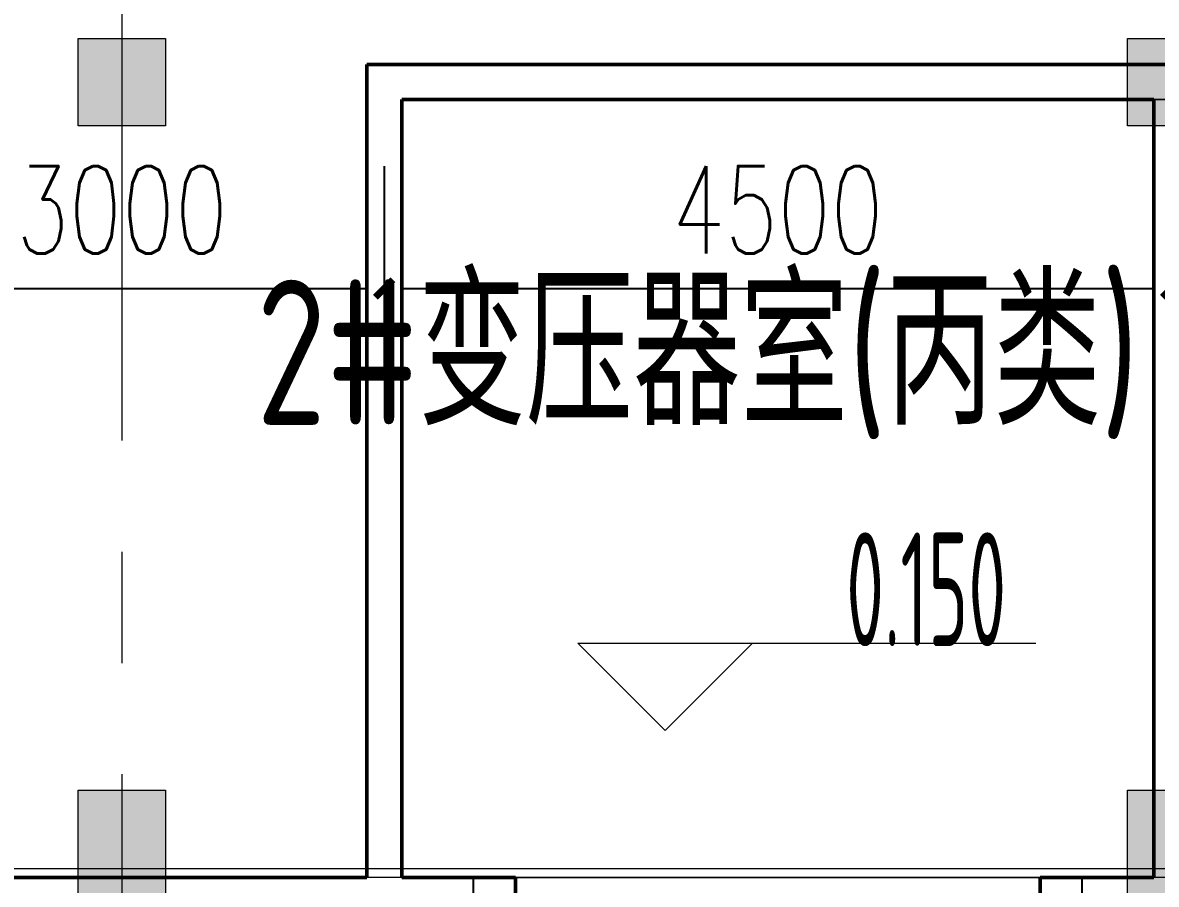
# Model space of a CAD drawing. Header units: metres. Extents: x 497148 to 498044, y 2998751 to 2999627.
# Drawn here: x 497681.37 to 497687.85, y 2999077.74 to 2999082.67 of the extents above; entities that cross this region are included whole.
import ezdxf

# ---------------------------------------------------------------- set-up
doc = ezdxf.new("R2010")
doc.units = ezdxf.units.M
for name, pattern in [('CENTER', [2, 1.25, -0.25, 0.25, -0.25]), ('DOTE', [2.4200000000000004, 2, -0.2, 0.02, -0.2]), ('ZQWS-轴网线', [4448, 2540, -636, 636, -636])]:
    doc.linetypes.add(name, pattern=pattern)
for name, color, linetype in [('A-WALL', 4, 'Continuous'), ('A-楼板', 5, 'Continuous'), ('A-门', 2, 'Continuous'), ('DOTE', 1, 'CENTER'), ('PUB_DIM', 3, 'Continuous'), ('房间', 7, 'Continuous')]:
    doc.layers.add(name, color=color, linetype=linetype)
for name, color, linetype, lineweight in [('A-WALL-可见线', 2, 'Continuous', 18), ('标高', 7, 'Continuous', 5), ('结-COLU', 7, 'Continuous', 5)]:
    doc.layers.add(name, color=color, linetype=linetype, lineweight=lineweight)
doc.layers.add('建筑轴线', color=1, linetype='DOTE', lineweight=15, plot=False)
doc.styles.add('_TCH_DIM_T3', font='SIMPLEX', dxfattribs={"width": 0.7058823529411765, "bigfont": 'GBCBIG'})
doc.styles.add('Hztxt-TSSDENG', font='TSSDENG', dxfattribs={"bigfont": 'Hztxt'})
doc.dimstyles.new('_TCH_ARCH&&200', dxfattribs={"dimscale": 2, "dimtxt": 280, "dimasz": 100, "dimexe": 200, "dimexo": 0, "dimgap": 100, "dimtad": 1, "dimdec": 0, "dimzin": 0, "dimdsep": 46, "dimtxsty": '_TCH_DIM_T3', "dimblk": '_ArchTick-2', "dimcen": 0.09, "dimdle": 200, "dimclrd": 256, "dimclre": 256, "dimclrt": 7, "dimazin": 2, "dimtfac": 1, "dimtdec": 0, "dimtix": 1, "dimtmove": 2, "dimatfit": 3, "dimfxl": 0, "dimtolj": 1, "dimtzin": 0, "dimarcsym": 0})
pattern_1 = [(225, (67842.03, 27016.66), (359.2102448427661, -359.2102448427661), []), (230, (67842.03, 27016.66), (-1457.47235942743, 127.5124112941153), [152.4, -1676.4]), (175, (67842.03, 27016.66), (281.9423214106537, -1528.454121820989), [121.92, -1341.12]), (280.451, (67720.57400000001, 27027.286), (-1175.54117813264, -1400.932700546505), [129.52, -1424.721]), (226.184, (67842.03, 26610.26), (-2168.632479325518, 336.3419224575734), [228.6, -2514.6]), (276.636, (67661.311, 26638.288), (-1899.220703450188, -1979.420801688255), [194.28, -2137.081]), (171.184, (67842.03, 26610.26), (-1899.240117591926, -1979.402459470637), [182.88, -2011.68]), (201, (67638.83, 26711.86), (-1212.914804469988, 818.1214889162426), [152.4, -1676.4]), (146, (67638.83, 26711.86), (-494.4169517815951, -1473.504446177546), [121.92, -1341.12]), (251.451, (67537.754, 26780.037), (-1707.337131491297, -655.3696761195706), [129.52, -1424.721]), (217.5, (67842.03, 27016.66), (-24.70938685064209, -676.4402371484605), [6.706, -1318.158, 6.706, -1354.734, -1346.2]), (217.5, (67842.03, 27016.66), (-24.70938685064209, -676.4402371484605), [-2686.304, 6.706, -1339.494]), (187.5, (67842.03, 27016.66), (-534.5577488708675, -801.4442541774883), [6.706, -769.518, 6.706, -1287.678, -513.08]), (187.5, (67842.03, 27016.66), (-534.5577488708675, -801.4442541774883), [-2070.608, 6.706, -506.374]), (147.5, (68295.166, 27016.66), (-1084.727506429152, 45.83122648363428), [6.706, -501.294, 6.706, -1578.254, -2103.12]), (147.5, (68295.166, 27016.66), (-1084.727506429152, 45.83122648363428), [-2092.96, 6.706, -2096.414]), (137.5, (68498.366, 27016.66), (-1185.034654813092, -203.4135379393793), [6.706, -653.694, 6.706, -1045.87, -1493.52]), (137.5, (68498.366, 27016.66), (-1185.034654813092, -203.4135379393793), [-1712.976, 6.706, -1486.814])]

# ---------------------------------------------------------------- blocks, each defined once
blk = doc.blocks.new('新块')
at = {"layer": '建筑轴线', "ltscale": 3}
blk.add_lwpolyline([(497572.434313934, 2999113.332702593), (497785.434313934, 2999113.332702593), (497785.434313934, 2999077.832702593), (497572.434313934, 2999077.832702593)], close=True, dxfattribs=at)
blk = doc.blocks.new('变压器室门 - BM3033-V4-0_000平面图_118')
at = {"lineweight": 5}
h = blk.add_hatch(dxfattribs=at)
h.set_pattern_fill('FP_5', color=0, style=0, pattern_type=2)
h.set_pattern_definition(pattern_1)
h.paths.add_polyline_path([(-840.0000000001036, 99.99999999996861), (-840.0000000001036, -100.0000000000379), (-600.0000000000715, -100.0000000000379), (-600.0000000000715, 99.99999999996861)], flags=0)
h = blk.add_hatch(dxfattribs=at)
h.set_pattern_fill('FP_5', color=0, style=0, pattern_type=2)
h.set_pattern_definition(pattern_1)
h.paths.add_polyline_path([(2639.99999999992, 99.99999999996861), (2399.999999999922, 99.99999999996861), (2399.999999999922, -100.0000000000379), (2639.99999999992, -100.0000000000379)], flags=0)
at = {"color": 0, "lineweight": 18}
for p, q in [((-600.0000000000002, 1499.999999999976), (-560.0000000000001, 1499.999999999976)), ((-600.0000000000002, 2.707167823245982e-13), (-600.0000000000002, 1499.999999999976)), ((-560.0000000000001, 2.707167823245982e-13), (-560.0000000000001, 1499.999999999976)), ((2400.000000000002, 1499.999999999983), (2360.000000000002, 1499.999999999983)), ((2360.000000000002, 2.707167823245982e-13), (2360.000000000002, 1499.999999999983)), ((2400.000000000002, 2.707167823245982e-13), (2400.000000000002, 1499.999999999983)), ((-600.0000000000002, 2.707167823245982e-13), (-560.0000000000001, 2.707167823245982e-13)), ((2400.000000000002, 2.707167823245982e-13), (2360.000000000002, 2.707167823245982e-13))]:
    blk.add_line(p, q, dxfattribs=at)
at = {"color": 0, "lineweight": 25}
for p, q in [((-600.000000000007, 99.99999999999669), (-840.0000000000227, 99.99999999999635)), ((-840.0000000000227, 99.99999999999635), (-840.0000000000225, -100.0000000000036)), ((-600.0000000000067, -100.0000000000033), (-600.000000000007, 99.99999999999669)), ((2399.999999999993, -100.0000000000033), (2399.999999999993, 99.99999999999669)), ((2399.999999999993, 99.99999999999669), (2639.999999999993, 99.99999999999635)), ((2639.999999999993, 99.99999999999635), (2639.999999999993, -100.0000000000036)), ((-840.0000000000225, -100.0000000000036), (-600.0000000000067, -100.0000000000033)), ((2639.999999999993, -100.0000000000036), (2399.999999999993, -100.0000000000033))]:
    blk.add_line(p, q, dxfattribs=at)
at = {"color": 0, "lineweight": 18}
for centre, radius, start, end in [((-599.9999999999932, -8.79829542554944e-12), 1499.999999999986, 359.9999999999996, 89.99999999999993), ((2399.99999999999, -1.51601398101775e-11), 1499.999999999997, 89.99999999999984, 179.9999999999999)]:
    blk.add_arc(centre, radius, start, end, dxfattribs=at)
blk = doc.blocks.new('一层_dwg_一层-5204054-0_000平面图_118')
at = {"layer": '结-COLU', "color": 0, "flags": 128}
for points in [[(139966.4961097575, 34529.47775273892), (140466.4961097575, 34529.47775273892), (140466.4961097575, 34029.47775273892), (139966.4961097575, 34029.47775273892)], [(145966.4961097577, 34529.47775273892), (146466.4961097577, 34529.47775273892), (146466.4961097577, 34029.47775273892), (145966.4961097577, 34029.47775273892)], [(139966.4961097576, 30229.47775273891), (140466.4961097576, 30229.47775273891), (140466.4961097576, 29529.4777527389), (139966.4961097576, 29529.4777527389)], [(145966.4961097576, 30229.47775273893), (146466.4961097576, 30229.47775273893), (146466.4961097576, 29529.47775273893), (145966.4961097576, 29529.47775273893)]]:
    blk.add_lwpolyline(points, close=True, dxfattribs=at)
blk = doc.blocks.new('一层_dwg-4685749-0_000平面图_118')
at = {"lineweight": 5}
h = blk.add_hatch(color=0, dxfattribs=at)
h.paths.add_polyline_path([(178893.7664674755, 10714.37364341245), (179393.7664674756, 10714.37364341245), (179393.7664674756, 11214.37364341245), (178893.7664674755, 11214.37364341245)], flags=0)
h.paths.add_polyline_path([(151568.7664674752, 10714.37364341291), (152068.7664674752, 10714.37364341291), (152068.7664674752, 11414.37364341292), (151568.7664674752, 11414.37364341292)], flags=0)
h.paths.add_polyline_path([(229893.7664674754, 10714.37364341291), (230393.7664674754, 10714.37364341291), (230393.7664674754, 11414.37364341292), (229893.7664674754, 11414.37364341292)], flags=0)
h.paths.add_polyline_path([(188068.7664674753, 10714.37364341291), (188068.7664674753, 11414.37364341292), (187568.7664674753, 11414.37364341292), (187568.7664674753, 10714.37364341291)], flags=0)
h.paths.add_polyline_path([(229743.7664674754, 10714.37364341291), (229743.7664674754, 11414.37364341292), (229243.7664674754, 11414.37364341292), (229243.7664674754, 10714.37364341291)], flags=0)
h.paths.add_polyline_path([(211568.7664674754, 10714.37364341291), (212068.7664674754, 10714.37364341291), (212068.7664674754, 11414.37364341292), (211568.7664674754, 11414.37364341292)], flags=0)
h.paths.add_polyline_path([(42068.76646747504, 10714.37364341291), (42568.76646747505, 10714.37364341291), (42568.76646747505, 11414.37364341292), (42068.76646747504, 11414.37364341292)], flags=0)
h.paths.add_polyline_path([(217568.7664674754, 10714.37364341291), (218068.7664674754, 10714.37364341291), (218068.7664674754, 11414.37364341292), (217568.7664674754, 11414.37364341292)], flags=0)
h.paths.add_polyline_path([(55568.76646747506, 10714.37364341291), (56068.76646747508, 10714.37364341291), (56068.76646747508, 11414.37364341292), (55568.76646747506, 11414.37364341292)], flags=0)
h.paths.add_polyline_path([(115568.7664674751, 10714.37364341291), (116068.7664674751, 10714.37364341291), (116068.7664674751, 11414.37364341292), (115568.7664674751, 11414.37364341292)], flags=0)
h.paths.add_polyline_path([(50068.76646747505, 10714.37364341291), (50068.76646747505, 11414.37364341292), (49568.76646747506, 11414.37364341292), (49568.76646747506, 10714.37364341291)], flags=0)
h.paths.add_polyline_path([(181568.7664674753, 10714.37364341291), (182068.7664674753, 10714.37364341291), (182068.7664674753, 11414.37364341292), (181568.7664674753, 11414.37364341292)], flags=0)
h.paths.add_polyline_path([(109743.7664674751, 10714.37364341291), (109743.7664674751, 11414.37364341292), (109243.7664674751, 11414.37364341292), (109243.7664674751, 10714.37364341291)], flags=0)
h.paths.add_polyline_path([(91568.7664674751, 10714.37364341291), (92068.7664674751, 10714.37364341291), (92068.7664674751, 11414.37364341292), (91568.7664674751, 11414.37364341292)], flags=0)
h.paths.add_polyline_path([(236068.7664674754, 10714.37364341291), (236068.7664674754, 11414.37364341292), (235568.7664674754, 11414.37364341292), (235568.7664674754, 10714.37364341291)], flags=0)
h.paths.add_polyline_path([(74068.76646747508, 10714.37364341291), (74068.76646747508, 11414.37364341292), (73568.76646747508, 11414.37364341292), (73568.76646747508, 10714.37364341291)], flags=0)
h.paths.add_polyline_path([(88568.7664674751, 10714.37364341291), (89068.76646747511, 10714.37364341291), (89068.76646747511, 11214.37364341292), (88568.7664674751, 11214.37364341292)], flags=0)
h.paths.add_polyline_path([(61568.76646747507, 10714.37364341291), (62068.76646747508, 10714.37364341291), (62068.76646747508, 11414.37364341292), (61568.76646747507, 11414.37364341292)], flags=0)
h.paths.add_polyline_path([(133568.7664674752, 10714.37364341291), (134068.7664674752, 10714.37364341291), (134068.7664674752, 11414.37364341292), (133568.7664674752, 11414.37364341292)], flags=0)
h.paths.add_polyline_path([(67568.76646747506, 10714.37364341291), (68068.76646747506, 10714.37364341291), (68068.76646747506, 11414.37364341292), (67568.76646747506, 11414.37364341292)], flags=0)
h.paths.add_polyline_path([(169568.7664674752, 10714.37364341291), (170068.7664674752, 10714.37364341291), (170068.7664674752, 11414.37364341292), (169568.7664674752, 11414.37364341292)], flags=0)
h.paths.add_polyline_path([(193568.7664674754, 10714.37364341291), (194068.7664674754, 10714.37364341291), (194068.7664674754, 11414.37364341292), (193568.7664674754, 11414.37364341292)], flags=0)
h.paths.add_polyline_path([(200068.7664674753, 10714.37364341291), (200068.7664674753, 11414.37364341292), (199568.7664674754, 11414.37364341292), (199568.7664674754, 10714.37364341291)], flags=0)
h.paths.add_polyline_path([(164068.7664674752, 10714.37364341291), (164068.7664674752, 11414.37364341292), (163568.7664674752, 11414.37364341292), (163568.7664674752, 10714.37364341291)], flags=0)
h.paths.add_polyline_path([(176393.7664674753, 10714.37364341291), (176393.7664674753, 11414.37364341292), (175893.7664674753, 11414.37364341292), (175893.7664674753, 10714.37364341291)], flags=0)
h.paths.add_polyline_path([(205868.7664674753, 10714.37364341291), (206368.7664674752, 10714.37364341291), (206368.7664674752, 11414.37364341292), (205868.7664674753, 11414.37364341292)], flags=0)
h.paths.add_polyline_path([(223568.7664674754, 10714.37364341291), (224068.7664674754, 10714.37364341291), (224068.7664674754, 11414.37364341292), (223568.7664674754, 11414.37364341292)], flags=0)
h.paths.add_polyline_path([(249568.7664674754, 10714.37364341291), (249568.7664674754, 11414.37364341292), (249068.7664674754, 11414.37364341292), (249068.7664674754, 10714.37364341291)], flags=0)
h.paths.add_polyline_path([(175743.7664674752, 10714.37364341291), (175743.7664674752, 11414.37364341292), (175243.7664674752, 11414.37364341292), (175243.7664674752, 10714.37364341291)], flags=0)
h.paths.add_polyline_path([(255568.7664674755, 10714.37364341291), (255568.7664674755, 11414.37364341292), (255068.7664674754, 11414.37364341292), (255068.7664674754, 10714.37364341291)], flags=0)
h.paths.add_polyline_path([(128068.7664674751, 10714.37364341291), (128068.7664674751, 11414.37364341292), (127568.7664674752, 11414.37364341292), (127568.7664674752, 10714.37364341291)], flags=0)
h.paths.add_polyline_path([(79568.76646747508, 10714.37364341291), (80068.76646747507, 10714.37364341291), (80068.76646747507, 11414.37364341292), (79568.76646747508, 11414.37364341292)], flags=0)
h.paths.add_polyline_path([(243568.7664674754, 10714.37364341291), (243568.7664674754, 11414.37364341292), (243068.7664674754, 11414.37364341292), (243068.7664674754, 10714.37364341291)], flags=0)
h.paths.add_polyline_path([(85568.76646747511, 10714.37364341291), (86068.7664674751, 10714.37364341291), (86068.7664674751, 11414.37364341292), (85568.76646747511, 11414.37364341292)], flags=0)
h.paths.add_polyline_path([(98068.76646747511, 10714.37364341293), (98068.76646747511, 11414.37364341294), (97568.76646747511, 11414.37364341294), (97568.76646747511, 10714.37364341293), (97686.14037143515, 10714.37364341293)], flags=0)
h.paths.add_polyline_path([(103568.7664674751, 10714.37364341293), (104068.7664674751, 10714.37364341293), (104068.7664674751, 11414.37364341294), (103568.7664674751, 11414.37364341294)], flags=0)
h.paths.add_polyline_path([(121568.766467475, 10714.37364341294), (122068.766467475, 10714.37364341294), (122068.766467475, 11414.37364341294), (121568.766467475, 11414.37364341294)], flags=0)
h.paths.add_polyline_path([(110393.7664674751, 10714.37364341294), (110393.7664674751, 11414.37364341294), (109893.7664674751, 11414.37364341294), (109893.7664674751, 10714.37364341294)], flags=0)
h.paths.add_polyline_path([(146068.7664674752, 10714.37364341295), (146068.7664674752, 11414.37364341295), (145568.7664674752, 11414.37364341295), (145568.7664674752, 10714.37364341295)], flags=0)
h.paths.add_polyline_path([(158068.7664674752, 10714.37364341295), (158068.7664674752, 11414.37364341295), (157568.7664674752, 11414.37364341295), (157568.7664674752, 10714.37364341295)], flags=0)
h.paths.add_polyline_path([(140068.7664674752, 10714.37364341295), (140068.7664674752, 11414.37364341295), (139568.7664674752, 11414.37364341295), (139568.7664674752, 10714.37364341295)], flags=0)
h.paths.add_polyline_path([(243568.7664674752, 13164.37364341227), (243568.7664674752, 13664.37364341227), (243068.7664674752, 13664.37364341227), (243068.7664674752, 13164.37364341227)], flags=0)
h.paths.add_polyline_path([(249068.7664674752, 13164.37364341227), (249568.7664674752, 13164.37364341227), (249568.7664674752, 13664.37364341227), (249068.7664674752, 13664.37364341227)], flags=0)
h.paths.add_polyline_path([(140068.766467475, 15214.37364341295), (140068.766467475, 15714.37364341295), (139568.7664674751, 15714.37364341295), (139568.7664674751, 15214.37364341295)], flags=0)
h.paths.add_polyline_path([(157568.7664674753, 15214.37364341295), (158068.7664674753, 15214.37364341295), (158068.7664674753, 15714.37364341295), (157568.7664674753, 15714.37364341295)], flags=0)
h.paths.add_polyline_path([(151568.7664674751, 15214.37364341295), (152068.7664674751, 15214.37364341295), (152068.7664674751, 15714.37364341295), (151568.7664674751, 15714.37364341295)], flags=0)
h.paths.add_polyline_path([(128068.766467475, 15214.37364341295), (128068.766467475, 15714.37364341295), (127568.766467475, 15714.37364341295), (127568.766467475, 15214.37364341295)], flags=0)
h.paths.add_polyline_path([(146068.7664674751, 15214.37364341295), (146068.7664674751, 15714.37364341295), (145568.766467475, 15714.37364341295), (145568.766467475, 15214.37364341295)], flags=0)
h.paths.add_polyline_path([(133568.766467475, 15214.37364341295), (134068.766467475, 15214.37364341295), (134068.766467475, 15714.37364341295), (133568.766467475, 15714.37364341295)], flags=0)
h.paths.add_polyline_path([(88568.7664674751, 18064.37364341292), (89068.76646747511, 18064.37364341292), (89068.76646747511, 18564.37364341292), (88568.7664674751, 18564.37364341292)], flags=0)
h.paths.add_polyline_path([(79718.76646747516, 18064.37364341292), (80068.76646747507, 18064.37364341292), (80068.76646747507, 18564.37364341292), (79568.76646747508, 18564.37364341292), (79568.76646747508, 18064.37364341292)], flags=0)
h.paths.add_polyline_path([(85568.76646747511, 18064.37364341292), (86068.7664674751, 18064.37364341292), (86068.7664674751, 18564.37364341292), (85568.76646747511, 18564.37364341292)], flags=0)
h.paths.add_polyline_path([(74068.76646747508, 18064.37364341293), (74068.76646747508, 18564.37364341293), (73568.76646747508, 18564.37364341293), (73568.76646747508, 18064.37364341293)], flags=0)
h.paths.add_polyline_path([(178893.7664674756, 18064.37364341294), (179393.7664674756, 18064.37364341294), (179393.7664674756, 18564.37364341294), (178893.7664674756, 18564.37364341294)], flags=0)
h.paths.add_polyline_path([(164068.7664674751, 18064.37364341295), (164068.7664674751, 18564.37364341295), (163568.7664674751, 18564.37364341295), (163568.7664674751, 18064.37364341295)], flags=0)
h.paths.add_polyline_path([(175243.7664674751, 18064.37364341295), (175743.7664674751, 18064.37364341295), (175743.7664674751, 18564.37364341295), (175243.7664674751, 18564.37364341295)], flags=0)
h.paths.add_polyline_path([(175893.7664674753, 18064.37364341295), (176393.7664674753, 18064.37364341295), (176393.7664674753, 18564.37364341295), (175893.7664674753, 18564.37364341295)], flags=0)
h.paths.add_polyline_path([(169568.7664674751, 18064.37364341299), (170068.7664674751, 18064.37364341299), (170068.7664674751, 18564.37364341299), (169568.7664674751, 18564.37364341299)], flags=0)
h.paths.add_polyline_path([(169568.7664674752, 20714.37364341298), (170068.7664674752, 20714.37364341298), (170068.7664674752, 21714.37364341298), (169568.7664674752, 21714.37364341298), (169568.7664674752, 21013.89584500883)], flags=0)
h.paths.add_polyline_path([(55568.76646747506, 20714.37364341298), (56068.76646747508, 20714.37364341298), (56068.76646747508, 21714.37364341298), (55568.76646747506, 21714.37364341298), (55568.76646747506, 21013.89584500883)], flags=0)
h.paths.add_polyline_path([(175743.7664674753, 20714.37364341298), (175743.7664674753, 21714.37364341298), (175243.7664674753, 21714.37364341298), (175243.7664674753, 20714.37364341298)], flags=0)
h.paths.add_polyline_path([(49568.76646747506, 20714.37364341298), (50068.76646747505, 20714.37364341298), (50068.76646747505, 21714.37364341298), (49568.76646747506, 21714.37364341298), (49568.76646747506, 21013.89584500883)], flags=0)
h.paths.add_polyline_path([(164068.7664674752, 20714.37364341298), (164068.7664674752, 21714.37364341298), (163568.7664674752, 21714.37364341298), (163568.7664674752, 20714.37364341298)], flags=0)
h.paths.add_polyline_path([(133568.7664674752, 20714.37364341298), (134068.7664674752, 20714.37364341298), (134068.7664674752, 21714.37364341298), (133568.7664674752, 21714.37364341298), (133568.7664674752, 21013.89584500883)], flags=0)
h.paths.add_polyline_path([(158068.7664674752, 20714.37364341298), (158068.7664674752, 21714.37364341298), (157568.7664674752, 21714.37364341298), (157568.7664674752, 20714.37364341298)], flags=0)
h.paths.add_polyline_path([(92068.7664674751, 20714.37364341298), (92068.7664674751, 21714.37364341298), (91568.7664674751, 21714.37364341298), (91568.7664674751, 20714.37364341298)], flags=0)
h.paths.add_polyline_path([(61568.76646747507, 20714.37364341298), (62068.76646747508, 20714.37364341298), (62068.76646747508, 21714.37364341298), (61568.76646747507, 21714.37364341298), (61568.76646747507, 21013.89584500883)], flags=0)
h.paths.add_polyline_path([(73568.76646747508, 20714.37364341298), (74068.76646747508, 20714.37364341298), (74068.76646747508, 21714.37364341298), (73568.76646747508, 21714.37364341298), (73568.76646747508, 21013.89584500883)], flags=0)
h.paths.add_polyline_path([(67568.76646747507, 20714.37364341298), (68068.76646747507, 20714.37364341298), (68068.76646747507, 21714.37364341298), (67568.76646747507, 21714.37364341298), (67568.76646747507, 21013.89584500883)], flags=0)
h.paths.add_polyline_path([(85568.76646747511, 20714.37364341298), (86068.7664674751, 20714.37364341298), (86068.7664674751, 21714.37364341298), (85568.76646747511, 21714.37364341298), (85568.76646747511, 21013.89584500883)], flags=0)
h.paths.add_polyline_path([(109743.7664674751, 20714.37364341298), (109743.7664674751, 21714.37364341298), (109243.7664674751, 21714.37364341298), (109243.7664674751, 20714.37364341298)], flags=0)
h.paths.add_polyline_path([(42068.76646747504, 20714.37364341298), (42568.76646747505, 20714.37364341298), (42568.76646747505, 21714.37364341298), (42068.76646747504, 21714.37364341298), (42068.76646747504, 21013.89584500883)], flags=0)
h.paths.add_polyline_path([(151568.7664674752, 20714.37364341298), (152068.7664674752, 20714.37364341298), (152068.7664674752, 21714.37364341298), (151568.7664674752, 21714.37364341298), (151568.7664674752, 21013.89584500883)], flags=0)
h.paths.add_polyline_path([(206368.7664674752, 20714.373643413), (206368.7664674752, 21714.37364341299), (205868.7664674753, 21714.37364341299), (205868.7664674753, 20714.373643413)], flags=0)
h.paths.add_polyline_path([(249068.7664674754, 20714.373643413), (249568.7664674754, 20714.373643413), (249568.7664674754, 21714.37364341299), (249068.7664674754, 21714.37364341299), (249068.7664674754, 21013.89584500883)], flags=0)
h.paths.add_polyline_path([(255568.7664674755, 20714.373643413), (255568.7664674755, 21714.37364341299), (255068.7664674754, 21714.37364341299), (255068.7664674754, 20714.373643413)], flags=0)
h.paths.add_polyline_path([(212068.7664674754, 20714.373643413), (212068.7664674754, 21714.37364341299), (211568.7664674754, 21714.37364341299), (211568.7664674754, 20714.373643413)], flags=0)
h.paths.add_polyline_path([(217568.7664674754, 20714.373643413), (218068.7664674754, 20714.373643413), (218068.7664674754, 21714.37364341299), (217568.7664674754, 21714.37364341299), (217568.7664674754, 21013.89584500883)], flags=0)
h.paths.add_polyline_path([(224068.7664674754, 20714.373643413), (224068.7664674754, 21714.37364341299), (223568.7664674754, 21714.37364341299), (223568.7664674754, 20714.373643413)], flags=0)
h.paths.add_polyline_path([(199568.7664674754, 20714.373643413), (200068.7664674753, 20714.373643413), (200068.7664674753, 21714.37364341299), (199568.7664674754, 21714.37364341299), (199568.7664674754, 21013.89584500883)], flags=0)
h.paths.add_polyline_path([(193568.7664674754, 20714.373643413), (194068.7664674754, 20714.373643413), (194068.7664674754, 21714.37364341299), (193568.7664674754, 21714.37364341299), (193568.7664674754, 21013.89584500883)], flags=0)
h.paths.add_polyline_path([(80068.76646747507, 20714.373643413), (80068.76646747507, 21714.37364341299), (79568.76646747508, 21714.37364341299), (79568.76646747508, 20714.373643413)], flags=0)
h.paths.add_polyline_path([(97686.14037143515, 20714.373643413), (98068.76646747511, 20714.373643413), (98068.76646747511, 21714.37364341299), (97568.76646747511, 21714.37364341299), (97568.76646747511, 20714.373643413)], flags=0)
h.paths.add_polyline_path([(116068.7664674751, 20714.373643413), (116068.7664674751, 21714.37364341299), (115568.7664674751, 21714.37364341299), (115568.7664674751, 20714.373643413)], flags=0)
h.paths.add_polyline_path([(104068.7664674751, 20714.373643413), (104068.7664674751, 21714.37364341299), (103568.7664674751, 21714.37364341299), (103568.7664674751, 20714.373643413)], flags=0)
h.paths.add_polyline_path([(181568.7664674753, 20714.373643413), (182068.7664674753, 20714.373643413), (182068.7664674753, 21714.37364341299), (181568.7664674753, 21714.37364341299), (181568.7664674753, 21013.89584500883)], flags=0)
h.paths.add_polyline_path([(188068.7664674753, 20714.373643413), (188068.7664674753, 21714.37364341299), (187568.7664674753, 21714.37364341299), (187568.7664674753, 20714.373643413)], flags=0)
h.paths.add_polyline_path([(235568.7664674754, 20714.373643413), (236068.7664674754, 20714.373643413), (236068.7664674754, 21714.37364341299), (235568.7664674754, 21714.37364341299), (235568.7664674754, 21013.89584500883)], flags=0)
h.paths.add_polyline_path([(229243.7664674754, 20714.373643413), (229743.7664674754, 20714.373643413), (229743.7664674754, 21714.37364341299), (229243.7664674754, 21714.37364341299), (229243.7664674754, 21013.89584500883)], flags=0)
h.paths.add_polyline_path([(139568.7664674752, 20714.373643413), (140068.7664674752, 20714.373643413), (140068.7664674752, 21714.37364341299), (139568.7664674752, 21714.37364341299), (139568.7664674752, 21013.89584500883)], flags=0)
h.paths.add_polyline_path([(230393.7664674754, 20714.373643413), (230393.7664674754, 21714.37364341299), (229893.7664674754, 21714.37364341299), (229893.7664674754, 20714.373643413)], flags=0)
h.paths.add_polyline_path([(110393.7664674751, 20714.373643413), (110393.7664674751, 21714.37364341299), (109893.7664674751, 21714.37364341299), (109893.7664674751, 20714.373643413)], flags=0)
h.paths.add_polyline_path([(243068.7664674754, 20714.373643413), (243568.7664674754, 20714.373643413), (243568.7664674754, 21714.37364341299), (243068.7664674754, 21714.37364341299), (243068.7664674754, 21013.89584500883)], flags=0)
h.paths.add_polyline_path([(122068.766467475, 20714.373643413), (122068.766467475, 21714.37364341299), (121568.766467475, 21714.37364341299), (121568.766467475, 20714.373643413)], flags=0)
h.paths.add_polyline_path([(128068.766467475, 20714.373643413), (128068.766467475, 21714.37364341299), (127568.766467475, 21714.37364341299), (127568.766467475, 20714.373643413)], flags=0)
h.paths.add_polyline_path([(176393.7664674753, 20714.373643413), (176393.7664674753, 21714.37364341301), (175893.7664674753, 21714.37364341301), (175893.7664674753, 20714.373643413)], flags=0)
h.paths.add_polyline_path([(145568.7664674752, 20714.373643413), (146068.7664674752, 20714.373643413), (146068.7664674752, 21714.37364341301), (145568.7664674752, 21714.37364341301), (145568.7664674752, 21013.89584500883)], flags=0)
h.paths.add_polyline_path([(206368.7664674752, 23189.37364341294), (206368.7664674752, 24839.37364341293), (205868.7664674751, 24839.37364341293), (205868.7664674751, 23189.37364341294)], flags=0)
h.paths.add_polyline_path([(199568.7664674752, 23189.37364341294), (200068.7664674753, 23189.37364341294), (200068.7664674753, 24839.37364341293), (199568.7664674752, 24839.37364341293)], flags=0)
h.paths.add_polyline_path([(194068.7664674753, 23189.37364341294), (194068.7664674753, 24839.37364341293), (193568.7664674753, 24839.37364341293), (193568.7664674753, 23189.37364341294)], flags=0)
h.paths.add_polyline_path([(229043.7664674753, 23564.37364341293), (229743.7664674753, 23564.37364341293), (229743.7664674753, 24264.37364341292), (229043.7664674753, 24264.37364341292)], flags=0)
h.paths.add_polyline_path([(224168.7664674752, 23564.37364341293), (224168.7664674752, 24264.37364341292), (223468.7664674752, 24264.37364341292), (223468.7664674752, 23564.37364341293)], flags=0)
h.paths.add_polyline_path([(217468.7664674751, 23564.37364341293), (218168.766467475, 23564.37364341293), (218168.766467475, 24264.37364341292), (217468.7664674751, 24264.37364341292)], flags=0)
h.paths.add_polyline_path([(212168.7664674752, 23564.37364341293), (212168.7664674752, 24264.37364341292), (211468.7664674753, 24264.37364341292), (211468.7664674753, 23564.37364341293)], flags=0)
h.paths.add_polyline_path([(230593.7664674753, 23564.37364341583), (230593.7664674753, 24264.37364341583), (229893.7664674753, 24264.37364341583), (229893.7664674753, 23564.37364341583)], flags=0)
h.paths.add_polyline_path([(187543.7664674752, 24289.37364341293), (188093.7664674752, 24289.37364341293), (188093.7664674752, 24839.37364341293), (187543.7664674752, 24839.37364341293)], flags=0)
h.paths.add_polyline_path([(182093.7664674752, 24289.37364341293), (182093.7664674752, 24839.37364341293), (181543.7664674752, 24839.37364341293), (181543.7664674752, 24289.37364341293)], flags=0)
h.paths.add_polyline_path([(104093.7664674751, 24289.37364341294), (104093.7664674751, 24839.37364341293), (103543.7664674751, 24839.37364341293), (103543.7664674751, 24289.37364341294)], flags=0)
h.paths.add_polyline_path([(109893.7664674751, 24289.37364341294), (110443.7664674751, 24289.37364341294), (110443.7664674751, 24839.37364341293), (109893.7664674751, 24839.37364341293)], flags=0)
h.paths.add_polyline_path([(121543.7664674752, 24289.37364341294), (122093.7664674751, 24289.37364341294), (122093.7664674751, 24839.37364341293), (121543.7664674752, 24839.37364341293)], flags=0)
h.paths.add_polyline_path([(97686.14037143515, 24289.37364341294), (98093.76646747511, 24289.37364341294), (98093.76646747511, 24839.37364341293), (97543.76646747513, 24839.37364341293), (97543.76646747513, 24289.37364341294)], flags=0)
h.paths.add_polyline_path([(163543.7664674752, 24289.37364341294), (164093.7664674752, 24289.37364341294), (164093.7664674752, 24839.37364341293), (163543.7664674752, 24839.37364341293)], flags=0)
h.paths.add_polyline_path([(175193.7664674753, 24289.37364341294), (175743.7664674753, 24289.37364341294), (175743.7664674753, 24839.37364341293), (175193.7664674753, 24839.37364341293)], flags=0)
h.paths.add_polyline_path([(133543.7664674751, 24289.37364341294), (134093.7664674752, 24289.37364341294), (134093.7664674752, 24839.37364341293), (133543.7664674751, 24839.37364341293)], flags=0)
h.paths.add_polyline_path([(175893.7664674753, 24289.37364341294), (176443.7664674753, 24289.37364341294), (176443.7664674753, 24839.37364341293), (175893.7664674753, 24839.37364341293)], flags=0)
h.paths.add_polyline_path([(146093.7664674752, 24289.37364341294), (146093.7664674752, 24839.37364341293), (145543.7664674752, 24839.37364341293), (145543.7664674752, 24289.37364341294)], flags=0)
h.paths.add_polyline_path([(80093.7664674751, 24289.37364341294), (80093.7664674751, 24839.37364341293), (79543.76646747511, 24839.37364341293), (79543.76646747511, 24289.37364341294)], flags=0)
h.paths.add_polyline_path([(85543.7664674751, 24289.37364341294), (86093.76646747511, 24289.37364341294), (86093.76646747511, 24839.37364341293), (85543.7664674751, 24839.37364341293)], flags=0)
h.paths.add_polyline_path([(128093.7664674752, 24289.37364341294), (128093.7664674752, 24839.37364341293), (127543.7664674751, 24839.37364341293), (127543.7664674751, 24289.37364341294)], flags=0)
h.paths.add_polyline_path([(151543.7664674752, 24289.37364341294), (152093.7664674752, 24289.37364341294), (152093.7664674752, 24839.37364341293), (151543.7664674752, 24839.37364341293)], flags=0)
h.paths.add_polyline_path([(109193.7664674751, 24289.37364341294), (109743.7664674751, 24289.37364341294), (109743.7664674751, 24839.37364341293), (109193.7664674751, 24839.37364341293)], flags=0)
h.paths.add_polyline_path([(169543.7664674752, 24289.37364341295), (170093.7664674752, 24289.37364341295), (170093.7664674752, 24839.37364341295), (169543.7664674752, 24839.37364341295)], flags=0)
h.paths.add_polyline_path([(140093.7664674752, 24289.37364341295), (140093.7664674752, 24839.37364341295), (139543.7664674752, 24839.37364341295), (139543.7664674752, 24289.37364341295)], flags=0)
h.paths.add_polyline_path([(157543.7664674752, 24289.37364341295), (158093.7664674752, 24289.37364341295), (158093.7664674752, 24839.37364341295), (157543.7664674752, 24839.37364341295)], flags=0)
h.paths.add_polyline_path([(91543.76646747511, 24289.37364341295), (92093.7664674751, 24289.37364341295), (92093.7664674751, 24839.37364341295), (91543.76646747511, 24839.37364341295)], flags=0)
h.paths.add_polyline_path([(115543.7664674751, 24289.37364341295), (116093.7664674751, 24289.37364341295), (116093.7664674751, 24839.37364341295), (115543.7664674751, 24839.37364341295)], flags=0)
h.paths.add_polyline_path([(235543.7664674755, 27439.3736434129), (236093.7664674755, 27439.3736434129), (236093.7664674755, 27989.3736434129), (235543.7664674755, 27989.3736434129)], flags=0)
h.paths.add_polyline_path([(243043.7664674755, 27439.3736434129), (243593.7664674754, 27439.3736434129), (243593.7664674754, 27989.3736434129), (243043.7664674755, 27989.3736434129)], flags=0)
h.paths.add_polyline_path([(249593.7664674755, 27439.3736434129), (249593.7664674755, 27989.3736434129), (249043.7664674755, 27989.3736434129), (249043.7664674755, 27439.3736434129)], flags=0)
h.paths.add_polyline_path([(62093.76646747501, 27439.37364341294), (62093.76646747501, 27989.37364341294), (61543.76646747503, 27989.37364341294), (61543.76646747503, 27439.37364341294)], flags=0)
h.paths.add_polyline_path([(64568.76646747502, 27439.37364341294), (65118.76646747503, 27439.37364341294), (65118.76646747503, 27989.37364341294), (64568.76646747502, 27989.37364341294)], flags=0)
h.paths.add_polyline_path([(56093.76646747508, 27439.37364341294), (56093.76646747508, 27989.37364341294), (55543.76646747507, 27989.37364341294), (55543.76646747507, 27439.37364341294)], flags=0)
h.paths.add_polyline_path([(50093.76646747506, 27439.37364341294), (50093.76646747506, 27989.37364341294), (49558.76646747514, 27989.37364341294), (49558.76646747514, 27439.37364341294)], flags=0)
h.paths.add_polyline_path([(255568.7664674753, 27464.37364341294), (255568.7664674753, 27964.37364341293), (254768.7664674754, 27964.37364341293), (254768.7664674754, 27464.37364341294)], flags=0)
h.paths.add_polyline_path([(42578.76646747513, 27464.37364341294), (42578.76646747513, 27964.37364341295), (42068.76646747504, 27964.37364341295), (42068.76646747504, 27464.37364341294)], flags=0)
h.paths.add_polyline_path([(243593.7664674754, 34739.37364341291), (243593.7664674754, 35289.3736434129), (243043.7664674755, 35289.3736434129), (243043.7664674755, 34739.37364341291)], flags=0)
h.paths.add_polyline_path([(249043.7664674755, 34739.37364341291), (249593.7664674755, 34739.37364341291), (249593.7664674755, 35289.3736434129), (249043.7664674755, 35289.3736434129)], flags=0)
h.paths.add_polyline_path([(236093.7664674755, 34739.37364341291), (236093.7664674755, 35289.3736434129), (235543.7664674755, 35289.3736434129), (235543.7664674755, 34739.37364341291)], flags=0)
h.paths.add_polyline_path([(64568.76646747502, 34739.37364341295), (65118.76646747503, 34739.37364341295), (65118.76646747503, 35289.37364341295), (64568.76646747502, 35289.37364341295)], flags=0)
h.paths.add_polyline_path([(55543.76646747507, 34739.37364341295), (56093.76646747508, 34739.37364341295), (56093.76646747508, 35289.37364341295), (55543.76646747507, 35289.37364341295)], flags=0)
h.paths.add_polyline_path([(49558.76646747514, 34739.37364341295), (50093.76646747506, 34739.37364341295), (50093.76646747506, 35289.37364341295), (49558.76646747514, 35289.37364341295), (49558.76646747514, 35274.37364341288)], flags=0)
h.paths.add_polyline_path([(61543.76646747503, 34739.37364341295), (62093.76646747501, 34739.37364341295), (62093.76646747501, 35289.37364341295), (61543.76646747503, 35289.37364341295)], flags=0)
h.paths.add_polyline_path([(42578.76646747513, 34764.37364341294), (42578.76646747513, 35264.37364341294), (42068.76646747504, 35264.37364341294), (42068.76646747504, 34764.37364341294)], flags=0)
h.paths.add_polyline_path([(255568.7664674753, 34764.37364341294), (255568.7664674753, 35264.37364341295), (254768.7664674754, 35264.37364341295), (254768.7664674754, 34764.37364341294)], flags=0)
h.paths.add_polyline_path([(229768.7664674755, 37589.37364341292), (229768.7664674755, 38139.37364341292), (229218.7664674755, 38139.37364341292), (229218.7664674755, 37589.37364341292)], flags=0)
h.paths.add_polyline_path([(187543.7664674754, 37589.37364341292), (188093.7664674754, 37589.37364341292), (188093.7664674754, 38139.37364341292), (187543.7664674754, 38139.37364341292)], flags=0)
h.paths.add_polyline_path([(236093.7664674755, 37589.37364341292), (236093.7664674755, 38139.37364341292), (235543.7664674755, 38139.37364341292), (235543.7664674755, 37589.37364341292)], flags=0)
h.paths.add_polyline_path([(212093.7664674754, 37589.37364341292), (212093.7664674754, 38139.37364341292), (211543.7664674754, 38139.37364341292), (211543.7664674754, 37589.37364341292)], flags=0)
h.paths.add_polyline_path([(182093.7664674754, 37589.37364341292), (182093.7664674754, 38139.37364341292), (181543.7664674754, 38139.37364341292), (181543.7664674754, 37589.37364341292)], flags=0)
h.paths.add_polyline_path([(243593.7664674754, 37589.37364341292), (243593.7664674754, 38139.37364341292), (243043.7664674755, 38139.37364341292), (243043.7664674755, 37589.37364341292)], flags=0)
h.paths.add_polyline_path([(230418.7664674755, 37589.37364341292), (230418.7664674755, 38139.37364341292), (229868.7664674755, 38139.37364341292), (229868.7664674755, 37589.37364341292)], flags=0)
h.paths.add_polyline_path([(199543.7664674754, 37589.37364341292), (200093.7664674754, 37589.37364341292), (200093.7664674754, 38139.37364341292), (199543.7664674754, 38139.37364341292)], flags=0)
h.paths.add_polyline_path([(249043.7664674755, 37589.37364341292), (249593.7664674755, 37589.37364341292), (249593.7664674755, 38139.37364341292), (249043.7664674755, 38139.37364341292)], flags=0)
h.paths.add_polyline_path([(205843.7664674754, 37589.37364341292), (206393.7664674753, 37589.37364341292), (206393.7664674753, 38139.37364341292), (205843.7664674754, 38139.37364341292)], flags=0)
h.paths.add_polyline_path([(223543.7664674755, 37589.37364341292), (224093.7664674754, 37589.37364341292), (224093.7664674754, 38139.37364341292), (223543.7664674755, 38139.37364341292)], flags=0)
h.paths.add_polyline_path([(218093.7664674754, 37589.37364341292), (218093.7664674754, 38139.37364341292), (217543.7664674754, 38139.37364341292), (217543.7664674754, 37589.37364341292)], flags=0)
h.paths.add_polyline_path([(194093.7664674754, 37589.37364341292), (194093.7664674754, 38139.37364341292), (193543.7664674754, 38139.37364341292), (193543.7664674754, 37589.37364341292)], flags=0)
h.paths.add_polyline_path([(163543.7664674753, 37589.37364341293), (164093.7664674752, 37589.37364341293), (164093.7664674752, 38139.37364341292), (163543.7664674753, 38139.37364341292)], flags=0)
h.paths.add_polyline_path([(157543.7664674753, 37589.37364341293), (158093.7664674753, 37589.37364341293), (158093.7664674753, 38139.37364341292), (157543.7664674753, 38139.37364341292)], flags=0)
h.paths.add_polyline_path([(176443.7664674755, 37589.37364341293), (176443.7664674755, 38139.37364341292), (175893.7664674755, 38139.37364341292), (175893.7664674755, 37589.37364341293)], flags=0)
h.paths.add_polyline_path([(146093.7664674752, 37589.37364341293), (146093.7664674752, 38139.37364341292), (145543.7664674752, 38139.37364341292), (145543.7664674752, 37589.37364341293)], flags=0)
h.paths.add_polyline_path([(169543.7664674752, 37589.37364341293), (170093.7664674752, 37589.37364341293), (170093.7664674752, 38139.37364341292), (169543.7664674752, 38139.37364341292)], flags=0)
h.paths.add_polyline_path([(139543.7664674752, 37589.37364341295), (140093.7664674752, 37589.37364341295), (140093.7664674752, 38139.37364341294), (139543.7664674752, 38139.37364341294)], flags=0)
h.paths.add_polyline_path([(91543.76646747511, 37589.37364341295), (92093.7664674751, 37589.37364341295), (92093.7664674751, 38139.37364341294), (91543.76646747511, 38139.37364341294)], flags=0)
h.paths.add_polyline_path([(97543.76646747517, 37589.37364341295), (98093.76646747516, 37589.37364341295), (98093.76646747516, 38139.37364341294), (97543.76646747517, 38139.37364341294)], flags=0)
h.paths.add_polyline_path([(80093.76646747516, 37589.37364341295), (80093.76646747516, 38139.37364341294), (79543.76646747514, 38139.37364341294), (79543.76646747514, 37589.37364341295)], flags=0)
h.paths.add_polyline_path([(115543.7664674752, 37589.37364341295), (116093.7664674752, 37589.37364341295), (116093.7664674752, 38139.37364341294), (115543.7664674752, 38139.37364341294)], flags=0)
h.paths.add_polyline_path([(134093.7664674752, 37589.37364341295), (134093.7664674752, 38139.37364341294), (133543.7664674752, 38139.37364341294), (133543.7664674752, 37589.37364341295)], flags=0)
h.paths.add_polyline_path([(85543.7664674751, 37589.37364341295), (86093.76646747511, 37589.37364341295), (86093.76646747511, 38139.37364341294), (85543.7664674751, 38139.37364341294)], flags=0)
h.paths.add_polyline_path([(104093.7664674752, 37589.37364341295), (104093.7664674752, 38139.37364341296), (103543.7664674752, 38139.37364341296), (103543.7664674752, 37589.37364341295)], flags=0)
h.paths.add_polyline_path([(109743.7664674751, 37589.37364341295), (109743.7664674751, 38139.37364341296), (109193.7664674751, 38139.37364341296), (109193.7664674751, 37589.37364341295)], flags=0)
h.paths.add_polyline_path([(56093.76646747508, 37589.37364341295), (56093.76646747508, 38139.37364341296), (55543.76646747507, 38139.37364341296), (55543.76646747507, 37589.37364341295)], flags=0)
h.paths.add_polyline_path([(73543.76646747514, 37589.37364341295), (74093.76646747514, 37589.37364341295), (74093.76646747514, 38139.37364341296), (73543.76646747514, 38139.37364341296)], flags=0)
h.paths.add_polyline_path([(50093.76646747506, 37589.37364341295), (50093.76646747506, 38139.37364341296), (49558.76646747514, 38139.37364341296), (49558.76646747514, 37589.37364341295)], flags=0)
h.paths.add_polyline_path([(127543.7664674752, 37589.37364341295), (128093.7664674752, 37589.37364341295), (128093.7664674752, 38139.37364341296), (127543.7664674752, 38139.37364341296)], flags=0)
h.paths.add_polyline_path([(122093.7664674751, 37589.37364341295), (122093.7664674751, 38139.37364341296), (121543.7664674751, 38139.37364341296), (121543.7664674751, 37589.37364341295)], flags=0)
h.paths.add_polyline_path([(110443.7664674752, 37589.37364341295), (110443.7664674752, 38139.37364341296), (109893.7664674752, 38139.37364341296), (109893.7664674752, 37589.37364341295)], flags=0)
h.paths.add_polyline_path([(175743.7664674753, 37589.37364341295), (175743.7664674753, 38139.37364341296), (175193.7664674753, 38139.37364341296), (175193.7664674753, 37589.37364341295)], flags=0)
h.paths.add_polyline_path([(152093.7664674752, 37589.37364341295), (152093.7664674752, 38139.37364341296), (151543.7664674752, 38139.37364341296), (151543.7664674752, 37589.37364341295)], flags=0)
h.paths.add_polyline_path([(68093.76646747513, 37589.37364341295), (68093.76646747513, 38139.37364341296), (67543.76646747513, 38139.37364341296), (67543.76646747513, 37589.37364341295)], flags=0)
h.paths.add_polyline_path([(62093.76646747507, 37589.37364341295), (62093.76646747507, 38139.37364341296), (61543.76646747508, 38139.37364341296), (61543.76646747508, 37589.37364341295)], flags=0)
h.paths.add_polyline_path([(42578.76646747513, 37614.37364341295), (42578.76646747513, 38114.37364341295), (42068.76646747504, 38114.37364341295), (42068.76646747504, 37614.37364341295)], flags=0)
h.paths.add_polyline_path([(255568.7664674753, 37614.37364341295), (255568.7664674753, 38114.37364341295), (254768.7664674754, 38114.37364341295), (254768.7664674754, 37614.37364341295)], flags=0)
h.paths.add_polyline_path([(243068.7664674752, 43764.35960061727), (243568.7664674752, 43764.35960061727), (243568.7664674752, 44264.35960061727), (243068.7664674752, 44264.35960061727), (243068.7664674752, 43864.3596006173)], flags=0)
h.paths.add_polyline_path([(249068.7664674752, 43764.35960061727), (249568.7664674752, 43764.35960061727), (249568.7664674752, 44264.35960061727), (249068.7664674752, 44264.35960061727)], flags=0)
h.paths.add_polyline_path([(255568.7664674755, 45714.37364341292), (255568.7664674755, 46714.37364341293), (255068.7664674754, 46714.37364341293), (255068.7664674754, 45714.37364341292)], flags=0)
h.paths.add_polyline_path([(249068.7664674754, 45714.37364341292), (249568.7664674754, 45714.37364341292), (249568.7664674754, 46714.37364341293), (249068.7664674754, 46714.37364341293)], flags=0)
h.paths.add_polyline_path([(243568.7664674754, 45714.37364341292), (243568.7664674754, 46714.37364341293), (243068.7664674754, 46714.37364341293), (243068.7664674754, 45714.37364341292)], flags=0)
h.paths.add_polyline_path([(187568.7664674753, 45714.37364341292), (188068.7664674753, 45714.37364341292), (188068.7664674753, 46714.37364341293), (187568.7664674753, 46714.37364341293)], flags=0)
h.paths.add_polyline_path([(182068.7664674753, 45714.37364341292), (182068.7664674753, 46714.37364341293), (181568.7664674753, 46714.37364341293), (181568.7664674753, 45714.37364341292)], flags=0)
h.paths.add_polyline_path([(229893.7664674754, 45714.37364341292), (230393.7664674754, 45714.37364341292), (230393.7664674754, 46714.37364341293), (229893.7664674754, 46714.37364341293)], flags=0)
h.paths.add_polyline_path([(229243.7664674754, 45714.37364341292), (229743.7664674754, 45714.37364341292), (229743.7664674754, 46714.37364341293), (229243.7664674754, 46714.37364341293)], flags=0)
h.paths.add_polyline_path([(236068.7664674754, 45714.37364341292), (236068.7664674754, 46714.37364341293), (235568.7664674754, 46714.37364341293), (235568.7664674754, 45714.37364341292)], flags=0)
h.paths.add_polyline_path([(212068.7664674754, 45714.37364341292), (212068.7664674754, 46714.37364341293), (211568.7664674754, 46714.37364341293), (211568.7664674754, 45714.37364341292)], flags=0)
h.paths.add_polyline_path([(193568.7664674754, 45714.37364341292), (194068.7664674754, 45714.37364341292), (194068.7664674754, 46714.37364341293), (193568.7664674754, 46714.37364341293)], flags=0)
h.paths.add_polyline_path([(199568.7664674754, 45714.37364341292), (200068.7664674753, 45714.37364341292), (200068.7664674753, 46714.37364341293), (199568.7664674754, 46714.37364341293)], flags=0)
h.paths.add_polyline_path([(205868.7664674753, 45714.37364341292), (206368.7664674752, 45714.37364341292), (206368.7664674752, 46714.37364341293), (205868.7664674753, 46714.37364341293)], flags=0)
h.paths.add_polyline_path([(223568.7664674754, 45714.37364341292), (224068.7664674754, 45714.37364341292), (224068.7664674754, 46714.37364341293), (223568.7664674754, 46714.37364341293)], flags=0)
h.paths.add_polyline_path([(218068.7664674754, 45714.37364341292), (218068.7664674754, 46714.37364341293), (217568.7664674754, 46714.37364341293), (217568.7664674754, 45714.37364341292)], flags=0)
h.paths.add_polyline_path([(146068.7664674752, 45714.37364341293), (146068.7664674752, 46714.37364341293), (145568.7664674752, 46714.37364341293), (145568.7664674752, 45714.37364341293)], flags=0)
h.paths.add_polyline_path([(176393.7664674753, 45714.37364341293), (176393.7664674753, 46714.37364341293), (175893.7664674753, 46714.37364341293), (175893.7664674753, 45714.37364341293)], flags=0)
h.paths.add_polyline_path([(49568.76646747506, 45714.37364341296), (50068.76646747505, 45714.37364341296), (50068.76646747505, 46714.37364341297), (49568.76646747506, 46714.37364341297)], flags=0)
h.paths.add_polyline_path([(42068.76646747504, 45714.37364341296), (42568.76646747505, 45714.37364341296), (42568.76646747505, 46714.37364341297), (42068.76646747504, 46714.37364341297)], flags=0)
h.paths.add_polyline_path([(163568.7664674752, 45714.37364341296), (164068.7664674752, 45714.37364341296), (164068.7664674752, 46714.37364341297), (163568.7664674752, 46714.37364341297)], flags=0)
h.paths.add_polyline_path([(170068.7664674752, 45714.37364341296), (170068.7664674752, 46714.37364341297), (169568.7664674752, 46714.37364341297), (169568.7664674752, 45714.37364341296)], flags=0)
h.paths.add_polyline_path([(91568.7664674751, 45714.37364341296), (92068.7664674751, 45714.37364341296), (92068.7664674751, 46714.37364341297), (91568.7664674751, 46714.37364341297)], flags=0)
h.paths.add_polyline_path([(121568.766467475, 45714.37364341296), (122068.766467475, 45714.37364341296), (122068.766467475, 46714.37364341297), (121568.766467475, 46714.37364341297)], flags=0)
h.paths.add_polyline_path([(128068.766467475, 45714.37364341296), (128068.766467475, 46714.37364341297), (127568.766467475, 46714.37364341297), (127568.766467475, 45714.37364341296)], flags=0)
h.paths.add_polyline_path([(103568.7664674751, 45714.37364341296), (104068.7664674751, 45714.37364341296), (104068.7664674751, 46714.37364341297), (103568.7664674751, 46714.37364341297)], flags=0)
h.paths.add_polyline_path([(74068.76646747508, 45714.37364341296), (74068.76646747508, 46714.37364341297), (73568.76646747508, 46714.37364341297), (73568.76646747508, 45714.37364341296)], flags=0)
h.paths.add_polyline_path([(86068.7664674751, 45714.37364341296), (86068.7664674751, 46714.37364341297), (85568.76646747511, 46714.37364341297), (85568.76646747511, 45714.37364341296)], flags=0)
h.paths.add_polyline_path([(157568.7664674752, 45714.37364341296), (158068.7664674752, 45714.37364341296), (158068.7664674752, 46714.37364341297), (157568.7664674752, 46714.37364341297)], flags=0)
h.paths.add_polyline_path([(110393.7664674751, 45714.37364341296), (110393.7664674751, 46714.37364341297), (109893.7664674751, 46714.37364341297), (109893.7664674751, 45714.37364341296)], flags=0)
h.paths.add_polyline_path([(68068.76646747507, 45714.37364341296), (68068.76646747507, 46714.37364341297), (67568.76646747507, 46714.37364341297), (67568.76646747507, 45714.37364341296)], flags=0)
h.paths.add_polyline_path([(175743.7664674753, 45714.37364341296), (175743.7664674753, 46714.37364341297), (175243.7664674753, 46714.37364341297), (175243.7664674753, 45714.37364341296)], flags=0)
h.paths.add_polyline_path([(61568.76646747507, 45714.37364341296), (62068.76646747508, 45714.37364341296), (62068.76646747508, 46714.37364341297), (61568.76646747507, 46714.37364341297)], flags=0)
h.paths.add_polyline_path([(80068.76646747507, 45714.37364341296), (80068.76646747507, 46714.37364341297), (79568.76646747508, 46714.37364341297), (79568.76646747508, 45714.37364341296)], flags=0)
h.paths.add_polyline_path([(133568.7664674752, 45714.37364341296), (134068.7664674752, 45714.37364341296), (134068.7664674752, 46714.37364341297), (133568.7664674752, 46714.37364341297)], flags=0)
h.paths.add_polyline_path([(97568.76646747511, 45714.37364341296), (98068.76646747511, 45714.37364341296), (98068.76646747511, 46714.37364341297), (97568.76646747511, 46714.37364341297)], flags=0)
h.paths.add_polyline_path([(55568.76646747506, 45714.37364341296), (56068.76646747508, 45714.37364341296), (56068.76646747508, 46714.37364341297), (55568.76646747506, 46714.37364341297)], flags=0)
h.paths.add_polyline_path([(139568.7664674752, 45714.37364341296), (140068.7664674752, 45714.37364341296), (140068.7664674752, 46714.37364341297), (139568.7664674752, 46714.37364341297)], flags=0)
h.paths.add_polyline_path([(109243.7664674751, 45714.37364341296), (109743.7664674751, 45714.37364341296), (109743.7664674751, 46714.37364341297), (109243.7664674751, 46714.37364341297)], flags=0)
h.paths.add_polyline_path([(115568.7664674751, 45714.37364341296), (116068.7664674751, 45714.37364341296), (116068.7664674751, 46714.37364341297), (115568.7664674751, 46714.37364341297)], flags=0)
h.paths.add_polyline_path([(152068.7664674752, 45714.37364341296), (152068.7664674752, 46714.37364341297), (151568.7664674752, 46714.37364341297), (151568.7664674752, 45714.37364341296)], flags=0)
at = {"color": 0}
blk.add_blockref('一层_dwg_一层-5204054-0_000平面图_118', (11602.27035771753, -18815.104109326), dxfattribs=at)
blk = doc.blocks.new('高程点 - 高程点-标准-4143835-0_000平面图_118')
at = {"layer": '标高', "lineweight": 9}
for p, q in [((-2.499999999999964, 2.499999999999977), (10.60063040656261, 2.499999999999998)), ((-5.287437154777308e-16, 5.287437154777308e-16), (-2.499999999999964, 2.499999999999977)), ((2.888365209773218e-18, -2.888365209776505e-18), (2.49999999999999, 2.499999999999985))]:
    blk.add_line(p, q, dxfattribs=at)
blk = doc.blocks.new('_ArchTick-2')
at = {"color": 0, "linetype": 'ByBlock', "const_width": 0.4}
blk.add_lwpolyline([(-0.5, -0.5), (0.5, 0.5)], dxfattribs=at)
blk = doc.blocks.new('*D235')
at = {"layer": 'Defpoints', "color": 0, "transparency": 16777216}
for p in [(-325666.3901529308, 201195.8023298114), (-322666.3901529307, 201195.8023298114), (-322666.3901529307, 200495.8023298114)]:
    blk.add_point(p, dxfattribs=at)
at = {"layer": 'PUB_DIM', "lineweight": -2, "transparency": 16777216}
for p, q in [((-325666.3901529308, 201195.8023298114), (-325666.3901529308, 200029.1356631447)), ((-322666.3901529307, 201195.8023298114), (-322666.3901529307, 200029.1356631447)), ((-325566.3901529308, 200495.8023298114), (-322766.3901529307, 200495.8023298114))]:
    blk.add_line(p, q, dxfattribs=at)
at = {"layer": 'PUB_DIM', "lineweight": -2, "transparency": 16777216, "xscale": 100, "yscale": 100, "zscale": 100, "rotation": 180}
blk.add_blockref('_ArchTick-2', (-325666.3901529308, 200495.8023298114), dxfattribs=at)
at = {"layer": 'PUB_DIM', "lineweight": -2, "transparency": 16777216, "xscale": 100, "yscale": 100, "zscale": 100}
blk.add_blockref('_ArchTick-2', (-322666.3901529307, 200495.8023298114), dxfattribs=at)
at = {"layer": 'PUB_DIM', "color": 7, "transparency": 16777216, "insert": (-324166.3901529307, 200945.8023298114), "char_height": 500, "attachment_point": 5, "style": '_TCH_DIM_T3'}
blk.add_mtext('\\A1;3000', dxfattribs=at)
blk = doc.blocks.new('*D236')
at = {"layer": 'Defpoints', "color": 0, "transparency": 16777216}
for p in [(-322666.3901529307, 201195.8023298114), (-318166.3901529307, 201195.8023298114), (-318166.3901529307, 200495.8023298114)]:
    blk.add_point(p, dxfattribs=at)
at = {"layer": 'PUB_DIM', "lineweight": -2, "transparency": 16777216}
for p, q in [((-322666.3901529307, 201195.8023298114), (-322666.3901529307, 200029.1356631447)), ((-318166.3901529307, 201195.8023298114), (-318166.3901529307, 200029.1356631447)), ((-322566.3901529307, 200495.8023298114), (-318266.3901529307, 200495.8023298114))]:
    blk.add_line(p, q, dxfattribs=at)
at = {"layer": 'PUB_DIM', "lineweight": -2, "transparency": 16777216, "xscale": 100, "yscale": 100, "zscale": 100, "rotation": 180}
blk.add_blockref('_ArchTick-2', (-322666.3901529307, 200495.8023298114), dxfattribs=at)
at = {"layer": 'PUB_DIM', "lineweight": -2, "transparency": 16777216, "xscale": 100, "yscale": 100, "zscale": 100}
blk.add_blockref('_ArchTick-2', (-318166.3901529307, 200495.8023298114), dxfattribs=at)
at = {"layer": 'PUB_DIM', "color": 7, "transparency": 16777216, "insert": (-320416.3901529307, 200945.8023298114), "char_height": 500, "attachment_point": 5, "style": '_TCH_DIM_T3'}
blk.add_mtext('\\A1;4500', dxfattribs=at)
blk = doc.blocks.new('A$C19395157')
at = {"layer": 'A-WALL', "lineweight": 50}
for p, q in [((119449.0201338382, 8700.560738161439), (115099.0201338382, 8700.560738161439)), ((115099.0201338382, 8700.560738161439), (115099.0201338382, 8500.560738161439)), ((119949.0201338382, 8700.560738161439), (119449.0201338382, 8700.560738161439)), ((115099.0201338382, 8500.560738161439), (115099.0201338382, 4050.56073816109)), ((115299.0201338382, 4050.56073816109), (115299.0201338382, 8500.560738161439)), ((115299.0201338382, 8500.560738161439), (119449.0201338382, 8500.560738161439)), ((119449.0201338382, 8500.560738161439), (119599.0201338382, 8500.560738161439)), ((119599.0201338382, 8500.560738161439), (119599.0201338382, 8350.560738161555)), ((119599.0201338382, 8350.560738161555), (119599.0201338382, 4550.560738161555)), ((119599.0201338382, 4550.560738161555), (119599.0201338382, 4050.56073816109)), ((113449.0201338381, 4050.56073816109), (112299.0201338381, 4050.560738161206)), ((113949.0201338381, 4050.56073816109), (113449.0201338381, 4050.56073816109)), ((115099.0201338382, 4050.56073816109), (113949.0201338381, 4050.56073816109)), ((115949.0201338381, 4050.56073816109), (115299.0201338382, 4050.56073816109)), ((115949.0201338381, 3850.56073816109), (115949.0201338381, 4050.56073816109)), ((119449.0201338381, 4050.56073816109), (118949.0201338379, 4050.56073816109)), ((118949.0201338379, 4050.56073816109), (118949.0201338379, 3850.56073816109)), ((119599.0201338382, 4050.56073816109), (119449.0201338381, 4050.56073816109))]:
    blk.add_line(p, q, dxfattribs=at)
at = {"layer": 'A-WALL-可见线', "lineweight": 18}
blk.add_line((115949.0201338381, 4050.56073816109), (118949.0201338379, 4050.56073816109), dxfattribs=at)
at = {"layer": 'A-楼板', "lineweight": 18}
blk.add_lwpolyline([(137624.0201338381, 4050.560738161323), (137124.0201338381, 4050.560738161323), (131949.0201338381, 4050.560738161323), (131449.0201338381, 4050.560738161323), (125949.0201338381, 4050.560738161439), (125449.0201338381, 4050.560738161439), (123999.0201338381, 4050.560738161439), (123999.0201338381, 8500.560738161555), (119949.0201338382, 8500.560738161555), (119449.0201338382, 8500.560738161555), (115299.0201338382, 8500.560738161439), (115299.0201338382, 4050.56073816109), (113949.0201338381, 4050.56073816109), (113449.0201338381, 4050.56073816109), (112099.0201338381, 4050.56073816109)], dxfattribs=at)
blk.add_lwpolyline([(115299.0201338382, 4050.56073816109), (115299.0201338382, 8500.560738161439), (119449.0201338382, 8500.560738161439), (119949.0201338382, 8500.560738161439), (123999.0201338381, 8500.560738161439), (123999.0201338381, 4050.56073816109), (119949.0201338381, 4050.56073816109), (119449.0201338381, 4050.56073816109), (115299.0201338382, 4050.56073816109)], close=True, dxfattribs=at)
at = {"layer": 'DOTE', "linetype": 'ZQWS-轴网线', "lineweight": 5}
for p, q in [((113699.0201338382, 44673.69462451467), (113699.0201338382, 1460)), ((218981.3735946801, 4100.560738161555), (1629.641357291024, 4100.560738161555))]:
    blk.add_line(p, q, dxfattribs=at)
at = {"color": 8}
blk.add_blockref('一层_dwg-4685749-0_000平面图_118', (-38119.74633363704, -6863.812905251398), dxfattribs=at)
at = {"layer": 'A-门', "rotation": 180}
blk.add_blockref('变压器室门 - BM3033-V4-0_000平面图_118', (118349.0201338379, 3950.56073816109), dxfattribs=at)
at = {"layer": 'PUB_DIM', "lineweight": 9, "xscale": 199.9999999999999, "yscale": 199.9999999999999, "zscale": 199.9999999999999}
blk.add_blockref('高程点 - 高程点-标准-4143835-0_000平面图_118', (116805.520307215, 4891.449043722008), dxfattribs=at)
at = {"layer": '房间', "lineweight": 15, "style": 'Hztxt-TSSDENG', "width": 0.7400000000000001}
blk.add_text('2#变压器室(丙类)', height=830, dxfattribs=at).set_placement((114467.3590730084, 6639.803992980975))
at = {"layer": '标高', "lineweight": 15, "style": 'Hztxt-TSSDENG', "width": 0.51}
blk.add_text('0.150', height=650, dxfattribs=at).set_placement((117840.5643800383, 5374.514334910549))
at = {"layer": 'PUB_DIM'}
for base, p1, p2, override, picture, middle in [((115199.0201338382, 7420.104390119435), (112199.0201338381, 8120.104390119435), (115199.0201338382, 8120.104390119435), {"dimscale": 1, "dimtxt": 500, "dimexe": 466.6666666666667, "dimgap": 200, "dimdec": 0, "dimzin": 0, "dimpost": '<>', "dimdle": 200, "dimclrt": 7, "dimtmove": 2, "dimfxl": 3000.000000000138}, '*D235', (113699.0201338381, 7870.104390119435)), ((119699.0201338382, 7420.104390119435), (115199.0201338382, 8120.104390119435), (119699.0201338382, 8120.104390119435), {"dimscale": 1, "dimtxt": 500, "dimexe": 466.6666666666667, "dimgap": 200, "dimdec": 0, "dimzin": 0, "dimpost": '<>', "dimdle": 200, "dimclrt": 7, "dimtmove": 2, "dimfxl": 4500.000000000015}, '*D236', (117449.0201338382, 7870.104390119435))]:
    dim = blk.add_linear_dim(base=base, p1=p1, p2=p2, dimstyle='_TCH_ARCH&&200', override=override, dxfattribs=at)
    dim.commit()
    dim.dimension.update_dxf_attribs({"geometry": picture, "text_midpoint": middle, "insert": (437865.4102867689, -193075.6979396919)})

msp = doc.modelspace()

# ---------------------------------------------------------------- block references
msp.add_blockref('新块', (0, 0))
at = {"xscale": 0.001, "yscale": 0.001, "zscale": 0.001}
msp.add_blockref('A$C19395157', (497568.2352938002, 2999073.732141855), dxfattribs=at)

doc.saveas('drawing.dxf')
